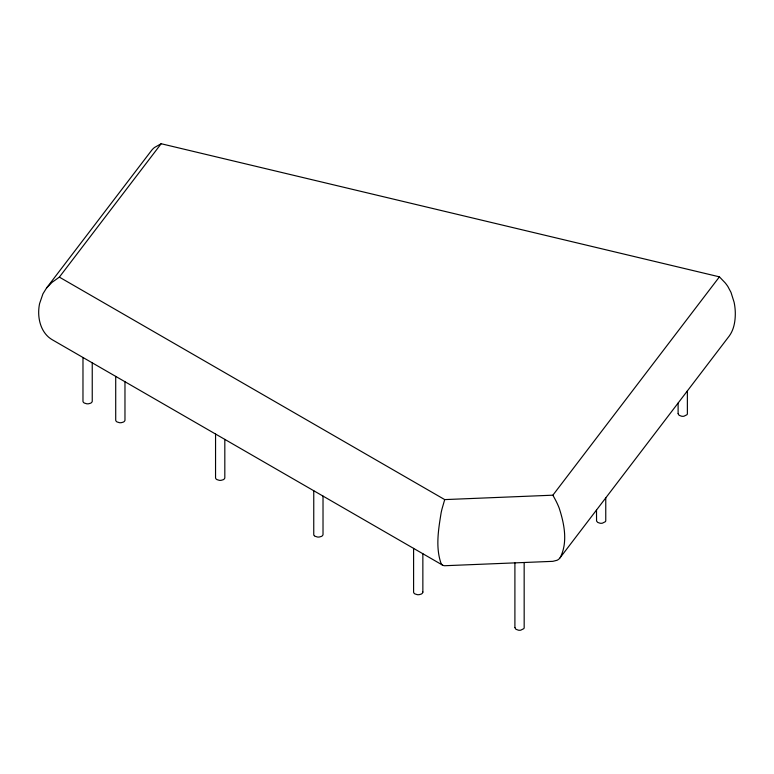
<?xml version="1.0" encoding="UTF-8"?>
<svg xmlns="http://www.w3.org/2000/svg" width="774" height="774" viewBox="0 0 774 774"><rect width="100%" height="100%" fill="white"/><g stroke="black" fill="none" stroke-linecap="round" stroke-linejoin="round"><path stroke-width="1.16" d="M719.423 276.85L552.878 495.186L444.711 499.598L442.118 508.557A112.83 112.83 0 0 0 441.151 512.669C438.471 529.3 435.336 547.441 441.151 563.695A4.509 4.509 0 0 0 442.622 565.165A5.331 5.331 0 0 0 444.711 565.726L552.878 561.334L557.028 560.279A7.924 7.924 0 0 0 559.099 558.886A9.269 9.269 0 0 0 560.105 557.744L729.282 335.974C734.149 329.26 735.406 320.668 735.3 312.551A57.499 57.499 0 0 0 734.1 302.228L731.004 292.408L727.899 286.564A39.542 39.542 0 0 0 725.083 282.762L719.423 276.85L161.166 143.732L154.519 147.486A17.937 17.937 0 0 0 152.691 149.14A18.237 18.237 0 0 0 151.559 150.437L46.537 288.025L42.938 293.839L39.59 303.592A43.209 43.209 0 0 0 38.7 313.828C39 322.313 41.893 331.098 48.327 336.903A28.483 28.483 0 0 0 52.932 340.134L442.631 565.155M560.115 557.744C568.116 542.41 564.246 523.543 559.099 507.85A82.808 82.808 0 0 0 555.045 499.162L552.878 495.186M46.537 288.025L51.993 282.384L59.356 277.121L161.166 143.732M59.356 277.121L444.711 499.598M314.341 535.695L313.973 535.202A1.683 1.683 0 0 1 313.751 534.399L313.76 490.745M678.111 413.684L679.127 415.319L681.671 416.248A7.904 7.904 0 0 0 683.955 416.219L686.973 414.719A1.809 1.809 0 0 0 687.38 413.645L687.37 390.928M514.904 627.637L515.919 629.272L518.464 630.2A7.904 7.904 0 0 0 520.747 630.171L523.766 628.672A1.809 1.809 0 0 0 524.172 627.598L524.162 562.505M678.111 403.07L678.111 413.645M605.761 497.856L605.761 520.621A1.809 1.809 0 0 1 605.365 521.695L602.356 523.195A7.904 7.904 0 0 1 600.073 523.224L597.741 522.44L596.561 521.047L596.502 509.969M514.904 562.882L514.904 627.598M422.856 553.729L422.856 592.033M413.597 548.389L413.597 592.033A1.683 1.683 0 0 0 413.819 592.845L414.177 593.329A3.522 3.522 0 0 0 414.951 593.919L417.283 594.655A7.943 7.943 0 0 0 419.179 594.655L421.191 594.093A3.812 3.812 0 0 0 422.169 593.445L422.701 592.72A1.635 1.635 0 0 0 422.856 592.033M323.019 496.095L323.019 534.399A1.635 1.635 0 0 1 322.864 535.076L322.323 535.801A3.812 3.812 0 0 1 321.355 536.44L319.333 537.011A7.943 7.943 0 0 1 317.437 537.011L315.115 536.285A3.522 3.522 0 0 1 314.341 535.695M224.818 439.39L224.818 477.693A1.635 1.635 0 0 1 224.663 478.38L224.121 479.106A3.812 3.812 0 0 1 223.144 479.745L221.132 480.315A7.943 7.943 0 0 1 219.236 480.315L216.913 479.59A3.522 3.522 0 0 1 216.13 479L215.772 478.506A1.683 1.683 0 0 1 215.549 477.693L215.559 434.05M124.972 381.756L124.972 420.059A1.635 1.635 0 0 1 124.817 420.737L124.275 421.462A3.812 3.812 0 0 1 123.308 422.101L121.295 422.672A7.943 7.943 0 0 1 119.399 422.672L117.068 421.946A3.522 3.522 0 0 1 116.294 421.356L115.936 420.863A1.683 1.683 0 0 1 115.713 420.059L115.713 376.406M92.241 362.851L92.241 401.155A1.635 1.635 0 0 1 92.087 401.832L91.545 402.567A3.812 3.812 0 0 1 90.577 403.206L88.555 403.776A7.943 7.943 0 0 1 86.659 403.767L84.337 403.041A3.522 3.522 0 0 1 83.563 402.451L83.195 401.967A1.683 1.683 0 0 1 82.973 401.155L82.982 357.511"/></g></svg>
